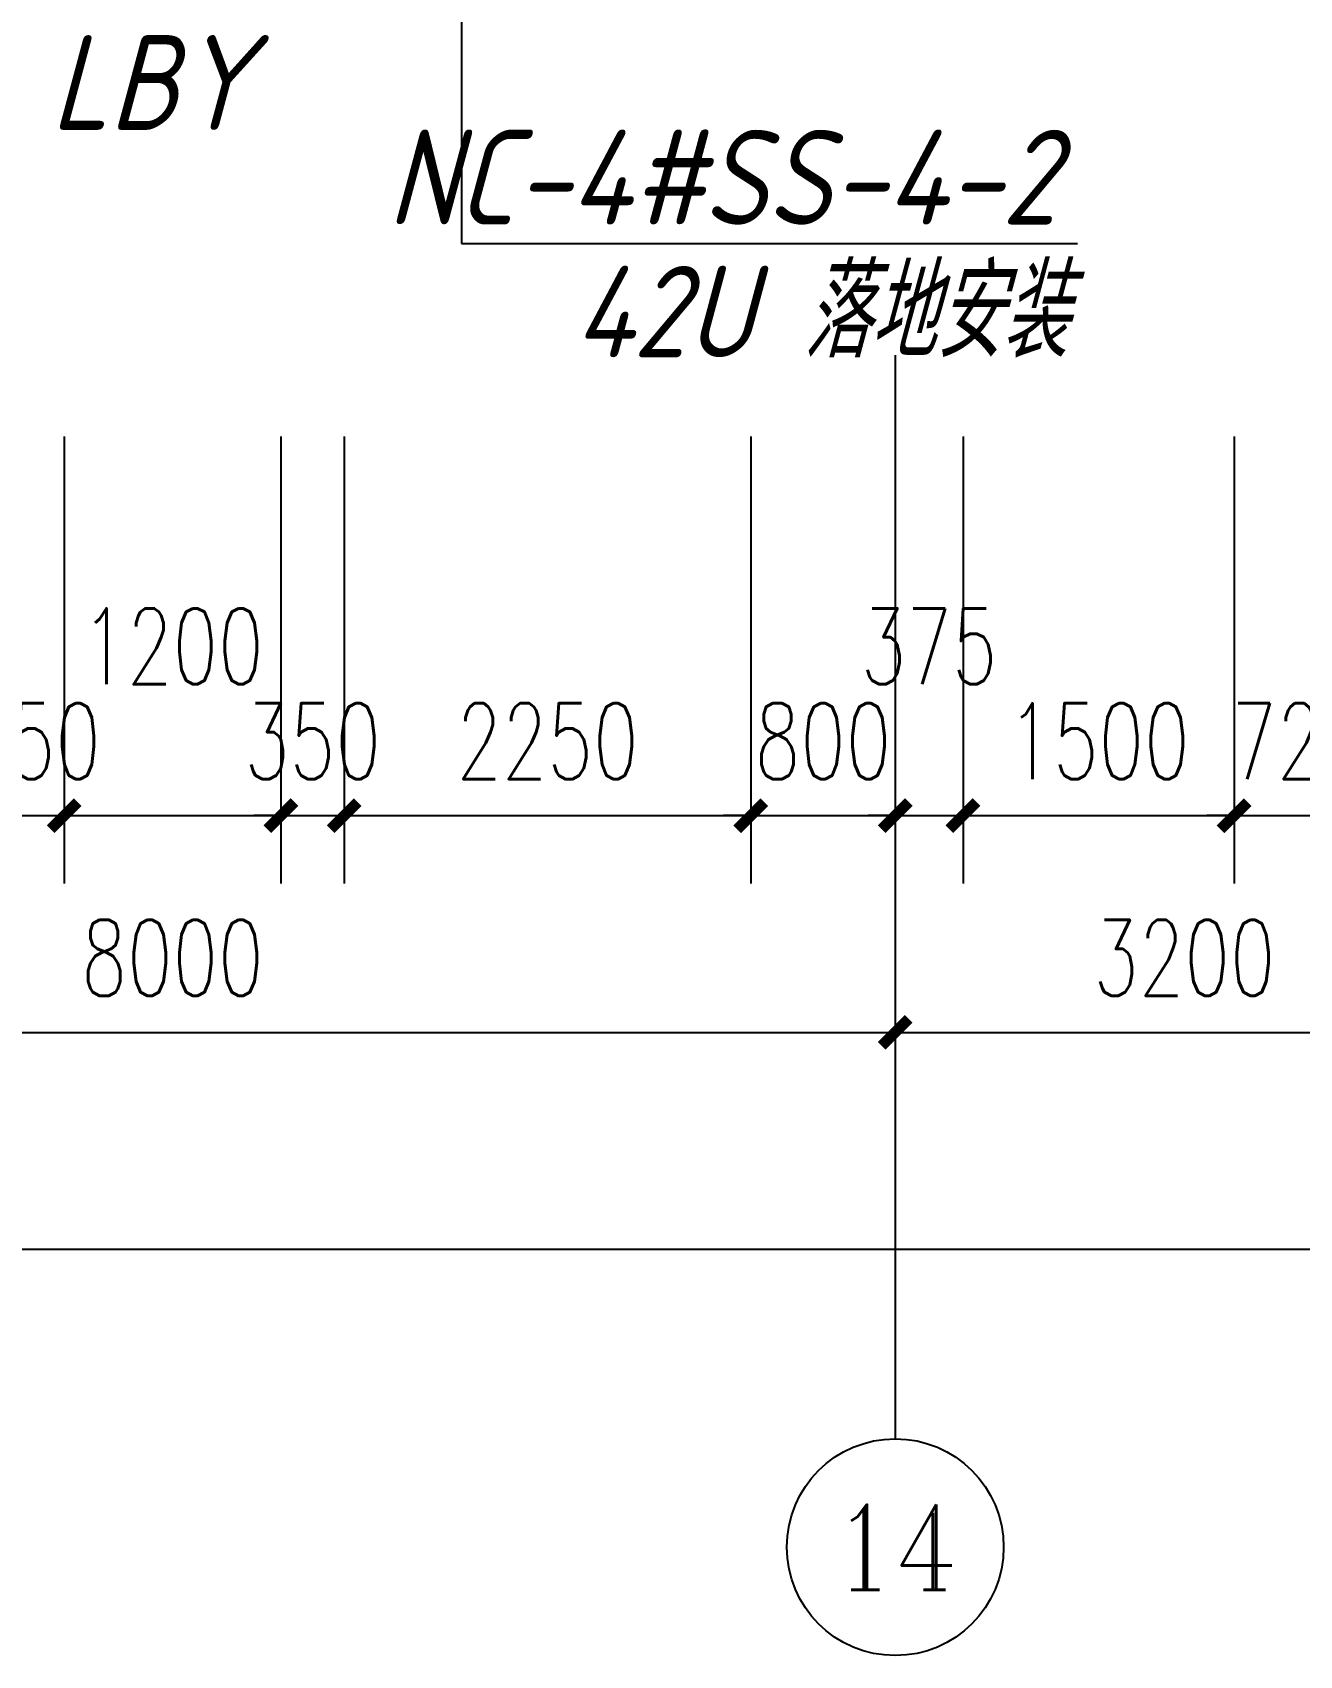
# Model space of a CAD drawing. Extents: x 0 to 2972856, y -1269770 to 0.
# Drawn here: x 2761881 to 2768893, y -1241746 to -1232760 of the extents above; entities that cross this region are included whole.
import ezdxf
from ezdxf.enums import TextEntityAlignment as Align

# ---------------------------------------------------------------- set-up
doc = ezdxf.new("R2010")
doc.units = 0
doc.header["$LTSCALE"] = 1000
doc.header["$PDSIZE"] = 50
for name, color, linetype in [('1-建筑底图', 8, 'Continuous'), ('AXIS_TEXT', 7, 'Continuous'), ('CABLETRAY_DIM', 3, 'Continuous')]:
    doc.layers.add(name, color=color, linetype=linetype)
doc.styles.add('_TCH_AXIS', font='COMPLEX', dxfattribs={"bigfont": 'GBCBIG'})
doc.styles.add('A_DIM_T3', font='SIMPLEX', dxfattribs={"width": 0.7, "bigfont": 'HZ'})
doc.styles.add('COMPLEX', font='COMPLEX')
doc.styles.get("Standard").update_dxf_attribs({"font": 'gbeitc.shx', "bigfont": 'gbcbig.shx'})
doc.dimstyles.new('_TCH_ARCH&&150', dxfattribs={"dimtxt": 420, "dimasz": 150, "dimexe": 375, "dimexo": 450, "dimgap": 202.5, "dimtad": 1, "dimdec": 0, "dimzin": 0, "dimdsep": 46, "dimtxsty": 'A_DIM_T3', "dimblk": 'ARCHTICK', "dimcen": 0.09, "dimclrt": 7, "dimazin": 2, "dimtfac": 1, "dimtdec": 0, "dimtix": 1, "dimtmove": 2, "dimatfit": 3, "dimfxl": 150, "dimtolj": 1, "dimtzin": 0, "dimarcsym": 0})

# ---------------------------------------------------------------- blocks, each defined once
blk = doc.blocks.new('_ArchTick')
at = {"color": 0, "linetype": 'ByBlock', "const_width": 0.4}
blk.add_lwpolyline([(-0.5, -0.5), (0.5, 0.5)], dxfattribs=at)
blk = doc.blocks.new('*D1162')
at = {"layer": '1-建筑底图', "color": 0, "lineweight": -2, "transparency": 16777216}
for p, q in [((2060076.6, -1229225.4), (2060076.6, -1234100.4)), ((2167276.6, -1229225.4), (2167276.6, -1234100.4)), ((2060076.6, -1233725.4), (2167276.6, -1233725.4))]:
    blk.add_line(p, q, dxfattribs=at)
at = {"layer": 'Defpoints', "color": 0, "transparency": 16777216}
for p in [(2060076.6, -1228775.4), (2167276.6, -1228775.4), (2167276.6, -1233725.4)]:
    blk.add_point(p, dxfattribs=at)
at = {"layer": '1-建筑底图', "color": 0, "lineweight": -2, "transparency": 16777216, "xscale": 150, "yscale": 150, "zscale": 150, "rotation": 180}
blk.add_blockref('_ArchTick', (2060076.6, -1233725.4), dxfattribs=at)
at = {"layer": '1-建筑底图', "color": 0, "lineweight": -2, "transparency": 16777216, "xscale": 150, "yscale": 150, "zscale": 150}
blk.add_blockref('_ArchTick', (2167276.6, -1233725.4), dxfattribs=at)
at = {"layer": '1-建筑底图', "color": 7, "transparency": 16777216, "insert": (2113676.6, -1233312.9), "char_height": 420, "attachment_point": 5, "style": 'A_DIM_T3'}
blk.add_mtext('\\A1;107200', dxfattribs=at)
blk = doc.blocks.new('*D1176')
at = {"layer": '1-建筑底图', "color": 0, "lineweight": -2, "transparency": 16777216}
for p, q in [((2143876.6, -1229225.4), (2143876.6, -1232900.4)), ((2151876.6, -1229225.4), (2151876.6, -1232900.4)), ((2143876.6, -1232525.4), (2151876.6, -1232525.4))]:
    blk.add_line(p, q, dxfattribs=at)
at = {"layer": 'Defpoints', "color": 0, "transparency": 16777216}
for p in [(2143876.6, -1228775.4), (2151876.6, -1228775.4), (2151876.6, -1232525.4)]:
    blk.add_point(p, dxfattribs=at)
at = {"layer": '1-建筑底图', "color": 0, "lineweight": -2, "transparency": 16777216, "xscale": 150, "yscale": 150, "zscale": 150, "rotation": 180}
blk.add_blockref('_ArchTick', (2143876.6, -1232525.4), dxfattribs=at)
at = {"layer": '1-建筑底图', "color": 0, "lineweight": -2, "transparency": 16777216, "xscale": 150, "yscale": 150, "zscale": 150}
blk.add_blockref('_ArchTick', (2151876.6, -1232525.4), dxfattribs=at)
at = {"layer": '1-建筑底图', "color": 7, "transparency": 16777216, "insert": (2147876.6, -1232112.9), "char_height": 420, "attachment_point": 5, "style": 'A_DIM_T3'}
blk.add_mtext('\\A1;8000', dxfattribs=at)
blk = doc.blocks.new('*D1177')
at = {"layer": '1-建筑底图', "color": 0, "lineweight": -2, "transparency": 16777216}
for p, q in [((2151876.6, -1229225.4), (2151876.6, -1232900.4)), ((2155076.6, -1229225.4), (2155076.6, -1232900.4)), ((2151876.6, -1232525.4), (2155076.6, -1232525.4))]:
    blk.add_line(p, q, dxfattribs=at)
at = {"layer": 'Defpoints', "color": 0, "transparency": 16777216}
for p in [(2151876.6, -1228775.4), (2155076.6, -1228775.4), (2155076.6, -1232525.4)]:
    blk.add_point(p, dxfattribs=at)
at = {"layer": '1-建筑底图', "color": 0, "lineweight": -2, "transparency": 16777216, "xscale": 150, "yscale": 150, "zscale": 150, "rotation": 180}
blk.add_blockref('_ArchTick', (2151876.6, -1232525.4), dxfattribs=at)
at = {"layer": '1-建筑底图', "color": 0, "lineweight": -2, "transparency": 16777216, "xscale": 150, "yscale": 150, "zscale": 150}
blk.add_blockref('_ArchTick', (2155076.6, -1232525.4), dxfattribs=at)
at = {"layer": '1-建筑底图', "color": 7, "transparency": 16777216, "insert": (2153476.6, -1232112.9), "char_height": 420, "attachment_point": 5, "style": 'A_DIM_T3'}
blk.add_mtext('\\A1;3200', dxfattribs=at)
blk = doc.blocks.new('*D1288')
at = {"layer": '1-建筑底图', "color": 0, "lineweight": -2, "transparency": 16777216}
for p, q in [((2153751.6, -1229225.4), (2153751.6, -1231700.4)), ((2154476.6, -1229225.4), (2154476.6, -1231700.4)), ((2153751.6, -1231325.4), (2153601.6, -1231325.4)), ((2153751.6, -1231325.4), (2154476.6, -1231325.4)), ((2154476.6, -1231325.4), (2154626.6, -1231325.4))]:
    blk.add_line(p, q, dxfattribs=at)
at = {"layer": 'Defpoints', "color": 0, "transparency": 16777216}
for p in [(2153751.6, -1228775.4), (2154476.6, -1228775.4), (2154476.6, -1231325.4)]:
    blk.add_point(p, dxfattribs=at)
at = {"layer": '1-建筑底图', "color": 0, "lineweight": -2, "transparency": 16777216, "xscale": 150, "yscale": 150, "zscale": 150}
blk.add_blockref('_ArchTick', (2153751.6, -1231325.4), dxfattribs=at)
at = {"layer": '1-建筑底图', "color": 0, "lineweight": -2, "transparency": 16777216, "xscale": 150, "yscale": 150, "zscale": 150, "rotation": 180}
blk.add_blockref('_ArchTick', (2154476.6, -1231325.4), dxfattribs=at)
at = {"layer": '1-建筑底图', "color": 7, "transparency": 16777216, "insert": (2154114.1, -1230912.9), "char_height": 420, "attachment_point": 5, "style": 'A_DIM_T3'}
blk.add_mtext('\\A1;725', dxfattribs=at)
blk = doc.blocks.new('*D1289')
at = {"layer": '1-建筑底图', "color": 0, "lineweight": -2, "transparency": 16777216}
for p, q in [((2152251.6, -1229225.4), (2152251.6, -1231700.4)), ((2153751.6, -1229225.4), (2153751.6, -1231700.4)), ((2152251.6, -1231325.4), (2153751.6, -1231325.4))]:
    blk.add_line(p, q, dxfattribs=at)
at = {"layer": 'Defpoints', "color": 0, "transparency": 16777216}
for p in [(2152251.6, -1228775.4), (2153751.6, -1228775.4), (2153751.6, -1231325.4)]:
    blk.add_point(p, dxfattribs=at)
at = {"layer": '1-建筑底图', "color": 0, "lineweight": -2, "transparency": 16777216, "xscale": 150, "yscale": 150, "zscale": 150, "rotation": 180}
blk.add_blockref('_ArchTick', (2152251.6, -1231325.4), dxfattribs=at)
at = {"layer": '1-建筑底图', "color": 0, "lineweight": -2, "transparency": 16777216, "xscale": 150, "yscale": 150, "zscale": 150}
blk.add_blockref('_ArchTick', (2153751.6, -1231325.4), dxfattribs=at)
at = {"layer": '1-建筑底图', "color": 7, "transparency": 16777216, "insert": (2153001.6, -1230912.9), "char_height": 420, "attachment_point": 5, "style": 'A_DIM_T3'}
blk.add_mtext('\\A1;1500', dxfattribs=at)
blk = doc.blocks.new('*D1290')
at = {"layer": '1-建筑底图', "color": 0, "lineweight": -2, "transparency": 16777216}
for p, q in [((2151876.6, -1229225.4), (2151876.6, -1231700.4)), ((2152251.6, -1229225.4), (2152251.6, -1231700.4)), ((2151876.6, -1231325.4), (2151726.6, -1231325.4)), ((2151876.6, -1231325.4), (2152251.6, -1231325.4)), ((2152251.6, -1231325.4), (2152401.6, -1231325.4))]:
    blk.add_line(p, q, dxfattribs=at)
at = {"layer": 'Defpoints', "color": 0, "transparency": 16777216}
for p in [(2151876.6, -1228775.4), (2152251.6, -1228775.4), (2152251.6, -1231325.4)]:
    blk.add_point(p, dxfattribs=at)
at = {"layer": '1-建筑底图', "color": 0, "lineweight": -2, "transparency": 16777216, "xscale": 150, "yscale": 150, "zscale": 150}
blk.add_blockref('_ArchTick', (2151876.6, -1231325.4), dxfattribs=at)
at = {"layer": '1-建筑底图', "color": 0, "lineweight": -2, "transparency": 16777216, "xscale": 150, "yscale": 150, "zscale": 150, "rotation": 180}
blk.add_blockref('_ArchTick', (2152251.6, -1231325.4), dxfattribs=at)
at = {"layer": '1-建筑底图', "color": 7, "transparency": 16777216, "insert": (2152064.1, -1230387.9), "char_height": 420, "attachment_point": 5, "style": 'A_DIM_T3'}
blk.add_mtext('\\A1;375', dxfattribs=at)
blk = doc.blocks.new('*D1291')
at = {"layer": '1-建筑底图', "color": 0, "lineweight": -2, "transparency": 16777216}
for p, q in [((2151076.6, -1229225.4), (2151076.6, -1231700.4)), ((2151876.6, -1229225.4), (2151876.6, -1231700.4)), ((2151076.6, -1231325.4), (2150926.6, -1231325.4)), ((2151076.6, -1231325.4), (2151876.6, -1231325.4)), ((2151876.6, -1231325.4), (2152026.6, -1231325.4))]:
    blk.add_line(p, q, dxfattribs=at)
at = {"layer": 'Defpoints', "color": 0, "transparency": 16777216}
for p in [(2151076.6, -1228775.4), (2151876.6, -1228775.4), (2151876.6, -1231325.4)]:
    blk.add_point(p, dxfattribs=at)
at = {"layer": '1-建筑底图', "color": 0, "lineweight": -2, "transparency": 16777216, "xscale": 150, "yscale": 150, "zscale": 150}
blk.add_blockref('_ArchTick', (2151076.6, -1231325.4), dxfattribs=at)
at = {"layer": '1-建筑底图', "color": 0, "lineweight": -2, "transparency": 16777216, "xscale": 150, "yscale": 150, "zscale": 150, "rotation": 180}
blk.add_blockref('_ArchTick', (2151876.6, -1231325.4), dxfattribs=at)
at = {"layer": '1-建筑底图', "color": 7, "transparency": 16777216, "insert": (2151476.6, -1230912.9), "char_height": 420, "attachment_point": 5, "style": 'A_DIM_T3'}
blk.add_mtext('\\A1;800', dxfattribs=at)
blk = doc.blocks.new('*D1292')
at = {"layer": '1-建筑底图', "color": 0, "lineweight": -2, "transparency": 16777216}
for p, q in [((2148826.6, -1229225.4), (2148826.6, -1231700.4)), ((2151076.6, -1229225.4), (2151076.6, -1231700.4)), ((2148826.6, -1231325.4), (2151076.6, -1231325.4))]:
    blk.add_line(p, q, dxfattribs=at)
at = {"layer": 'Defpoints', "color": 0, "transparency": 16777216}
for p in [(2148826.6, -1228775.4), (2151076.6, -1228775.4), (2151076.6, -1231325.4)]:
    blk.add_point(p, dxfattribs=at)
at = {"layer": '1-建筑底图', "color": 0, "lineweight": -2, "transparency": 16777216, "xscale": 150, "yscale": 150, "zscale": 150, "rotation": 180}
blk.add_blockref('_ArchTick', (2148826.6, -1231325.4), dxfattribs=at)
at = {"layer": '1-建筑底图', "color": 0, "lineweight": -2, "transparency": 16777216, "xscale": 150, "yscale": 150, "zscale": 150}
blk.add_blockref('_ArchTick', (2151076.6, -1231325.4), dxfattribs=at)
at = {"layer": '1-建筑底图', "color": 7, "transparency": 16777216, "insert": (2149951.6, -1230912.9), "char_height": 420, "attachment_point": 5, "style": 'A_DIM_T3'}
blk.add_mtext('\\A1;2250', dxfattribs=at)
blk = doc.blocks.new('*D1293')
at = {"layer": '1-建筑底图', "color": 0, "lineweight": -2, "transparency": 16777216}
for p, q in [((2148476.6, -1229225.4), (2148476.6, -1231700.4)), ((2148826.6, -1229225.4), (2148826.6, -1231700.4)), ((2148476.6, -1231325.4), (2148326.6, -1231325.4)), ((2148476.6, -1231325.4), (2148826.6, -1231325.4)), ((2148826.6, -1231325.4), (2148976.6, -1231325.4))]:
    blk.add_line(p, q, dxfattribs=at)
at = {"layer": 'Defpoints', "color": 0, "transparency": 16777216}
for p in [(2148476.6, -1228775.4), (2148826.6, -1228775.4), (2148826.6, -1231325.4)]:
    blk.add_point(p, dxfattribs=at)
at = {"layer": '1-建筑底图', "color": 0, "lineweight": -2, "transparency": 16777216, "xscale": 150, "yscale": 150, "zscale": 150}
blk.add_blockref('_ArchTick', (2148476.6, -1231325.4), dxfattribs=at)
at = {"layer": '1-建筑底图', "color": 0, "lineweight": -2, "transparency": 16777216, "xscale": 150, "yscale": 150, "zscale": 150, "rotation": 180}
blk.add_blockref('_ArchTick', (2148826.6, -1231325.4), dxfattribs=at)
at = {"layer": '1-建筑底图', "color": 7, "transparency": 16777216, "insert": (2148651.6, -1230912.9), "char_height": 420, "attachment_point": 5, "style": 'A_DIM_T3'}
blk.add_mtext('\\A1;350', dxfattribs=at)
blk = doc.blocks.new('*D1294')
at = {"layer": '1-建筑底图', "color": 0, "lineweight": -2, "transparency": 16777216}
for p, q in [((2147276.6, -1229225.4), (2147276.6, -1231700.4)), ((2148476.6, -1229225.4), (2148476.6, -1231700.4)), ((2147276.6, -1231325.4), (2148476.6, -1231325.4))]:
    blk.add_line(p, q, dxfattribs=at)
at = {"layer": 'Defpoints', "color": 0, "transparency": 16777216}
for p in [(2147276.6, -1228775.4), (2148476.6, -1228775.4), (2148476.6, -1231325.4)]:
    blk.add_point(p, dxfattribs=at)
at = {"layer": '1-建筑底图', "color": 0, "lineweight": -2, "transparency": 16777216, "xscale": 150, "yscale": 150, "zscale": 150, "rotation": 180}
blk.add_blockref('_ArchTick', (2147276.6, -1231325.4), dxfattribs=at)
at = {"layer": '1-建筑底图', "color": 0, "lineweight": -2, "transparency": 16777216, "xscale": 150, "yscale": 150, "zscale": 150}
blk.add_blockref('_ArchTick', (2148476.6, -1231325.4), dxfattribs=at)
at = {"layer": '1-建筑底图', "color": 7, "transparency": 16777216, "insert": (2147876.6, -1230387.9), "char_height": 420, "attachment_point": 5, "style": 'A_DIM_T3'}
blk.add_mtext('\\A1;1200', dxfattribs=at)
blk = doc.blocks.new('*D1295')
at = {"layer": '1-建筑底图', "color": 0, "lineweight": -2, "transparency": 16777216}
for p, q in [((2146926.6, -1229225.4), (2146926.6, -1231700.4)), ((2147276.6, -1229225.4), (2147276.6, -1231700.4)), ((2146926.6, -1231325.4), (2146776.6, -1231325.4)), ((2146926.6, -1231325.4), (2147276.6, -1231325.4)), ((2147276.6, -1231325.4), (2147426.6, -1231325.4))]:
    blk.add_line(p, q, dxfattribs=at)
at = {"layer": 'Defpoints', "color": 0, "transparency": 16777216}
for p in [(2146926.6, -1228775.4), (2147276.6, -1228775.4), (2147276.6, -1231325.4)]:
    blk.add_point(p, dxfattribs=at)
at = {"layer": '1-建筑底图', "color": 0, "lineweight": -2, "transparency": 16777216, "xscale": 150, "yscale": 150, "zscale": 150}
blk.add_blockref('_ArchTick', (2146926.6, -1231325.4), dxfattribs=at)
at = {"layer": '1-建筑底图', "color": 0, "lineweight": -2, "transparency": 16777216, "xscale": 150, "yscale": 150, "zscale": 150, "rotation": 180}
blk.add_blockref('_ArchTick', (2147276.6, -1231325.4), dxfattribs=at)
at = {"layer": '1-建筑底图', "color": 7, "transparency": 16777216, "insert": (2147101.6, -1230912.9), "char_height": 420, "attachment_point": 5, "style": 'A_DIM_T3'}
blk.add_mtext('\\A1;350', dxfattribs=at)
blk = doc.blocks.new('*D1469')
at = {"layer": '1-建筑底图', "color": 0, "lineweight": -2, "transparency": 16777216}
for p, q in [((2060076.6, -1229225.4), (2060076.6, -1234100.4)), ((2167276.6, -1229225.4), (2167276.6, -1234100.4)), ((2060076.6, -1233725.4), (2167276.6, -1233725.4))]:
    blk.add_line(p, q, dxfattribs=at)
at = {"layer": 'Defpoints', "color": 0, "transparency": 16777216}
for p in [(2060076.6, -1228775.4), (2167276.6, -1228775.4), (2167276.6, -1233725.4)]:
    blk.add_point(p, dxfattribs=at)
at = {"layer": '1-建筑底图', "color": 0, "lineweight": -2, "transparency": 16777216, "xscale": 150, "yscale": 150, "zscale": 150, "rotation": 180}
blk.add_blockref('_ArchTick', (2060076.6, -1233725.4), dxfattribs=at)
at = {"layer": '1-建筑底图', "color": 0, "lineweight": -2, "transparency": 16777216, "xscale": 150, "yscale": 150, "zscale": 150}
blk.add_blockref('_ArchTick', (2167276.6, -1233725.4), dxfattribs=at)
at = {"layer": '1-建筑底图', "color": 7, "transparency": 16777216, "insert": (2113676.6, -1233312.9), "char_height": 420, "attachment_point": 5, "style": 'A_DIM_T3'}
blk.add_mtext('\\A1;107200', dxfattribs=at)
blk = doc.blocks.new('*D1483')
at = {"layer": '1-建筑底图', "color": 0, "lineweight": -2, "transparency": 16777216}
for p, q in [((2143876.6, -1229225.4), (2143876.6, -1232900.4)), ((2151876.6, -1229225.4), (2151876.6, -1232900.4)), ((2143876.6, -1232525.4), (2151876.6, -1232525.4))]:
    blk.add_line(p, q, dxfattribs=at)
at = {"layer": 'Defpoints', "color": 0, "transparency": 16777216}
for p in [(2143876.6, -1228775.4), (2151876.6, -1228775.4), (2151876.6, -1232525.4)]:
    blk.add_point(p, dxfattribs=at)
at = {"layer": '1-建筑底图', "color": 0, "lineweight": -2, "transparency": 16777216, "xscale": 150, "yscale": 150, "zscale": 150, "rotation": 180}
blk.add_blockref('_ArchTick', (2143876.6, -1232525.4), dxfattribs=at)
at = {"layer": '1-建筑底图', "color": 0, "lineweight": -2, "transparency": 16777216, "xscale": 150, "yscale": 150, "zscale": 150}
blk.add_blockref('_ArchTick', (2151876.6, -1232525.4), dxfattribs=at)
at = {"layer": '1-建筑底图', "color": 7, "transparency": 16777216, "insert": (2147876.6, -1232112.9), "char_height": 420, "attachment_point": 5, "style": 'A_DIM_T3'}
blk.add_mtext('\\A1;8000', dxfattribs=at)
blk = doc.blocks.new('*D1484')
at = {"layer": '1-建筑底图', "color": 0, "lineweight": -2, "transparency": 16777216}
for p, q in [((2151876.6, -1229225.4), (2151876.6, -1232900.4)), ((2155076.6, -1229225.4), (2155076.6, -1232900.4)), ((2151876.6, -1232525.4), (2155076.6, -1232525.4))]:
    blk.add_line(p, q, dxfattribs=at)
at = {"layer": 'Defpoints', "color": 0, "transparency": 16777216}
for p in [(2151876.6, -1228775.4), (2155076.6, -1228775.4), (2155076.6, -1232525.4)]:
    blk.add_point(p, dxfattribs=at)
at = {"layer": '1-建筑底图', "color": 0, "lineweight": -2, "transparency": 16777216, "xscale": 150, "yscale": 150, "zscale": 150, "rotation": 180}
blk.add_blockref('_ArchTick', (2151876.6, -1232525.4), dxfattribs=at)
at = {"layer": '1-建筑底图', "color": 0, "lineweight": -2, "transparency": 16777216, "xscale": 150, "yscale": 150, "zscale": 150}
blk.add_blockref('_ArchTick', (2155076.6, -1232525.4), dxfattribs=at)
at = {"layer": '1-建筑底图', "color": 7, "transparency": 16777216, "insert": (2153476.6, -1232112.9), "char_height": 420, "attachment_point": 5, "style": 'A_DIM_T3'}
blk.add_mtext('\\A1;3200', dxfattribs=at)
blk = doc.blocks.new('*D1595')
at = {"layer": '1-建筑底图', "color": 0, "lineweight": -2, "transparency": 16777216}
for p, q in [((2153751.6, -1229225.4), (2153751.6, -1231700.4)), ((2154476.6, -1229225.4), (2154476.6, -1231700.4)), ((2153751.6, -1231325.4), (2153601.6, -1231325.4)), ((2153751.6, -1231325.4), (2154476.6, -1231325.4)), ((2154476.6, -1231325.4), (2154626.6, -1231325.4))]:
    blk.add_line(p, q, dxfattribs=at)
at = {"layer": 'Defpoints', "color": 0, "transparency": 16777216}
for p in [(2153751.6, -1228775.4), (2154476.6, -1228775.4), (2154476.6, -1231325.4)]:
    blk.add_point(p, dxfattribs=at)
at = {"layer": '1-建筑底图', "color": 0, "lineweight": -2, "transparency": 16777216, "xscale": 150, "yscale": 150, "zscale": 150}
blk.add_blockref('_ArchTick', (2153751.6, -1231325.4), dxfattribs=at)
at = {"layer": '1-建筑底图', "color": 0, "lineweight": -2, "transparency": 16777216, "xscale": 150, "yscale": 150, "zscale": 150, "rotation": 180}
blk.add_blockref('_ArchTick', (2154476.6, -1231325.4), dxfattribs=at)
at = {"layer": '1-建筑底图', "color": 7, "transparency": 16777216, "insert": (2154114.1, -1230912.9), "char_height": 420, "attachment_point": 5, "style": 'A_DIM_T3'}
blk.add_mtext('\\A1;725', dxfattribs=at)
blk = doc.blocks.new('*D1596')
at = {"layer": '1-建筑底图', "color": 0, "lineweight": -2, "transparency": 16777216}
for p, q in [((2152251.6, -1229225.4), (2152251.6, -1231700.4)), ((2153751.6, -1229225.4), (2153751.6, -1231700.4)), ((2152251.6, -1231325.4), (2153751.6, -1231325.4))]:
    blk.add_line(p, q, dxfattribs=at)
at = {"layer": 'Defpoints', "color": 0, "transparency": 16777216}
for p in [(2152251.6, -1228775.4), (2153751.6, -1228775.4), (2153751.6, -1231325.4)]:
    blk.add_point(p, dxfattribs=at)
at = {"layer": '1-建筑底图', "color": 0, "lineweight": -2, "transparency": 16777216, "xscale": 150, "yscale": 150, "zscale": 150, "rotation": 180}
blk.add_blockref('_ArchTick', (2152251.6, -1231325.4), dxfattribs=at)
at = {"layer": '1-建筑底图', "color": 0, "lineweight": -2, "transparency": 16777216, "xscale": 150, "yscale": 150, "zscale": 150}
blk.add_blockref('_ArchTick', (2153751.6, -1231325.4), dxfattribs=at)
at = {"layer": '1-建筑底图', "color": 7, "transparency": 16777216, "insert": (2153001.6, -1230912.9), "char_height": 420, "attachment_point": 5, "style": 'A_DIM_T3'}
blk.add_mtext('\\A1;1500', dxfattribs=at)
blk = doc.blocks.new('*D1597')
at = {"layer": '1-建筑底图', "color": 0, "lineweight": -2, "transparency": 16777216}
for p, q in [((2151876.6, -1229225.4), (2151876.6, -1231700.4)), ((2152251.6, -1229225.4), (2152251.6, -1231700.4)), ((2151876.6, -1231325.4), (2151726.6, -1231325.4)), ((2151876.6, -1231325.4), (2152251.6, -1231325.4)), ((2152251.6, -1231325.4), (2152401.6, -1231325.4))]:
    blk.add_line(p, q, dxfattribs=at)
at = {"layer": 'Defpoints', "color": 0, "transparency": 16777216}
for p in [(2151876.6, -1228775.4), (2152251.6, -1228775.4), (2152251.6, -1231325.4)]:
    blk.add_point(p, dxfattribs=at)
at = {"layer": '1-建筑底图', "color": 0, "lineweight": -2, "transparency": 16777216, "xscale": 150, "yscale": 150, "zscale": 150}
blk.add_blockref('_ArchTick', (2151876.6, -1231325.4), dxfattribs=at)
at = {"layer": '1-建筑底图', "color": 0, "lineweight": -2, "transparency": 16777216, "xscale": 150, "yscale": 150, "zscale": 150, "rotation": 180}
blk.add_blockref('_ArchTick', (2152251.6, -1231325.4), dxfattribs=at)
at = {"layer": '1-建筑底图', "color": 7, "transparency": 16777216, "insert": (2152064.1, -1230387.9), "char_height": 420, "attachment_point": 5, "style": 'A_DIM_T3'}
blk.add_mtext('\\A1;375', dxfattribs=at)
blk = doc.blocks.new('*D1598')
at = {"layer": '1-建筑底图', "color": 0, "lineweight": -2, "transparency": 16777216}
for p, q in [((2151076.6, -1229225.4), (2151076.6, -1231700.4)), ((2151876.6, -1229225.4), (2151876.6, -1231700.4)), ((2151076.6, -1231325.4), (2150926.6, -1231325.4)), ((2151076.6, -1231325.4), (2151876.6, -1231325.4)), ((2151876.6, -1231325.4), (2152026.6, -1231325.4))]:
    blk.add_line(p, q, dxfattribs=at)
at = {"layer": 'Defpoints', "color": 0, "transparency": 16777216}
for p in [(2151076.6, -1228775.4), (2151876.6, -1228775.4), (2151876.6, -1231325.4)]:
    blk.add_point(p, dxfattribs=at)
at = {"layer": '1-建筑底图', "color": 0, "lineweight": -2, "transparency": 16777216, "xscale": 150, "yscale": 150, "zscale": 150}
blk.add_blockref('_ArchTick', (2151076.6, -1231325.4), dxfattribs=at)
at = {"layer": '1-建筑底图', "color": 0, "lineweight": -2, "transparency": 16777216, "xscale": 150, "yscale": 150, "zscale": 150, "rotation": 180}
blk.add_blockref('_ArchTick', (2151876.6, -1231325.4), dxfattribs=at)
at = {"layer": '1-建筑底图', "color": 7, "transparency": 16777216, "insert": (2151476.6, -1230912.9), "char_height": 420, "attachment_point": 5, "style": 'A_DIM_T3'}
blk.add_mtext('\\A1;800', dxfattribs=at)
blk = doc.blocks.new('*D1599')
at = {"layer": '1-建筑底图', "color": 0, "lineweight": -2, "transparency": 16777216}
for p, q in [((2148826.6, -1229225.4), (2148826.6, -1231700.4)), ((2151076.6, -1229225.4), (2151076.6, -1231700.4)), ((2148826.6, -1231325.4), (2151076.6, -1231325.4))]:
    blk.add_line(p, q, dxfattribs=at)
at = {"layer": 'Defpoints', "color": 0, "transparency": 16777216}
for p in [(2148826.6, -1228775.4), (2151076.6, -1228775.4), (2151076.6, -1231325.4)]:
    blk.add_point(p, dxfattribs=at)
at = {"layer": '1-建筑底图', "color": 0, "lineweight": -2, "transparency": 16777216, "xscale": 150, "yscale": 150, "zscale": 150, "rotation": 180}
blk.add_blockref('_ArchTick', (2148826.6, -1231325.4), dxfattribs=at)
at = {"layer": '1-建筑底图', "color": 0, "lineweight": -2, "transparency": 16777216, "xscale": 150, "yscale": 150, "zscale": 150}
blk.add_blockref('_ArchTick', (2151076.6, -1231325.4), dxfattribs=at)
at = {"layer": '1-建筑底图', "color": 7, "transparency": 16777216, "insert": (2149951.6, -1230912.9), "char_height": 420, "attachment_point": 5, "style": 'A_DIM_T3'}
blk.add_mtext('\\A1;2250', dxfattribs=at)
blk = doc.blocks.new('*D1600')
at = {"layer": '1-建筑底图', "color": 0, "lineweight": -2, "transparency": 16777216}
for p, q in [((2148476.6, -1229225.4), (2148476.6, -1231700.4)), ((2148826.6, -1229225.4), (2148826.6, -1231700.4)), ((2148476.6, -1231325.4), (2148326.6, -1231325.4)), ((2148476.6, -1231325.4), (2148826.6, -1231325.4)), ((2148826.6, -1231325.4), (2148976.6, -1231325.4))]:
    blk.add_line(p, q, dxfattribs=at)
at = {"layer": 'Defpoints', "color": 0, "transparency": 16777216}
for p in [(2148476.6, -1228775.4), (2148826.6, -1228775.4), (2148826.6, -1231325.4)]:
    blk.add_point(p, dxfattribs=at)
at = {"layer": '1-建筑底图', "color": 0, "lineweight": -2, "transparency": 16777216, "xscale": 150, "yscale": 150, "zscale": 150}
blk.add_blockref('_ArchTick', (2148476.6, -1231325.4), dxfattribs=at)
at = {"layer": '1-建筑底图', "color": 0, "lineweight": -2, "transparency": 16777216, "xscale": 150, "yscale": 150, "zscale": 150, "rotation": 180}
blk.add_blockref('_ArchTick', (2148826.6, -1231325.4), dxfattribs=at)
at = {"layer": '1-建筑底图', "color": 7, "transparency": 16777216, "insert": (2148651.6, -1230912.9), "char_height": 420, "attachment_point": 5, "style": 'A_DIM_T3'}
blk.add_mtext('\\A1;350', dxfattribs=at)
blk = doc.blocks.new('*D1601')
at = {"layer": '1-建筑底图', "color": 0, "lineweight": -2, "transparency": 16777216}
for p, q in [((2147276.6, -1229225.4), (2147276.6, -1231700.4)), ((2148476.6, -1229225.4), (2148476.6, -1231700.4)), ((2147276.6, -1231325.4), (2148476.6, -1231325.4))]:
    blk.add_line(p, q, dxfattribs=at)
at = {"layer": 'Defpoints', "color": 0, "transparency": 16777216}
for p in [(2147276.6, -1228775.4), (2148476.6, -1228775.4), (2148476.6, -1231325.4)]:
    blk.add_point(p, dxfattribs=at)
at = {"layer": '1-建筑底图', "color": 0, "lineweight": -2, "transparency": 16777216, "xscale": 150, "yscale": 150, "zscale": 150, "rotation": 180}
blk.add_blockref('_ArchTick', (2147276.6, -1231325.4), dxfattribs=at)
at = {"layer": '1-建筑底图', "color": 0, "lineweight": -2, "transparency": 16777216, "xscale": 150, "yscale": 150, "zscale": 150}
blk.add_blockref('_ArchTick', (2148476.6, -1231325.4), dxfattribs=at)
at = {"layer": '1-建筑底图', "color": 7, "transparency": 16777216, "insert": (2147876.6, -1230387.9), "char_height": 420, "attachment_point": 5, "style": 'A_DIM_T3'}
blk.add_mtext('\\A1;1200', dxfattribs=at)
blk = doc.blocks.new('*D1602')
at = {"layer": '1-建筑底图', "color": 0, "lineweight": -2, "transparency": 16777216}
for p, q in [((2146926.6, -1229225.4), (2146926.6, -1231700.4)), ((2147276.6, -1229225.4), (2147276.6, -1231700.4)), ((2146926.6, -1231325.4), (2146776.6, -1231325.4)), ((2146926.6, -1231325.4), (2147276.6, -1231325.4)), ((2147276.6, -1231325.4), (2147426.6, -1231325.4))]:
    blk.add_line(p, q, dxfattribs=at)
at = {"layer": 'Defpoints', "color": 0, "transparency": 16777216}
for p in [(2146926.6, -1228775.4), (2147276.6, -1228775.4), (2147276.6, -1231325.4)]:
    blk.add_point(p, dxfattribs=at)
at = {"layer": '1-建筑底图', "color": 0, "lineweight": -2, "transparency": 16777216, "xscale": 150, "yscale": 150, "zscale": 150}
blk.add_blockref('_ArchTick', (2146926.6, -1231325.4), dxfattribs=at)
at = {"layer": '1-建筑底图', "color": 0, "lineweight": -2, "transparency": 16777216, "xscale": 150, "yscale": 150, "zscale": 150, "rotation": 180}
blk.add_blockref('_ArchTick', (2147276.6, -1231325.4), dxfattribs=at)
at = {"layer": '1-建筑底图', "color": 7, "transparency": 16777216, "insert": (2147101.6, -1230912.9), "char_height": 420, "attachment_point": 5, "style": 'A_DIM_T3'}
blk.add_mtext('\\A1;350', dxfattribs=at)
blk = doc.blocks.new('_AXISO')
blk.add_circle((0, 0), 0.5)
at = {"layer": 'AXIS_TEXT', "style": 'COMPLEX', "width": 1.041667}
blk.add_attdef('A', text='', height=0.56, dxfattribs=at).set_placement((-0.25, -0.28), (0.25, -0.28), align=Align.FIT)
blk = doc.blocks.new('*D1776')
at = {"layer": '1-建筑底图', "color": 0, "lineweight": -2, "transparency": 16777216}
for p, q in [((2060076.6, -1229225.4), (2060076.6, -1234100.4)), ((2167276.6, -1229225.4), (2167276.6, -1234100.4)), ((2060076.6, -1233725.4), (2167276.6, -1233725.4))]:
    blk.add_line(p, q, dxfattribs=at)
at = {"layer": 'Defpoints', "color": 0, "transparency": 16777216}
for p in [(2060076.6, -1228775.4), (2167276.6, -1228775.4), (2167276.6, -1233725.4)]:
    blk.add_point(p, dxfattribs=at)
at = {"layer": '1-建筑底图', "color": 0, "lineweight": -2, "transparency": 16777216, "xscale": 150, "yscale": 150, "zscale": 150, "rotation": 180}
blk.add_blockref('_ArchTick', (2060076.6, -1233725.4), dxfattribs=at)
at = {"layer": '1-建筑底图', "color": 0, "lineweight": -2, "transparency": 16777216, "xscale": 150, "yscale": 150, "zscale": 150}
blk.add_blockref('_ArchTick', (2167276.6, -1233725.4), dxfattribs=at)
at = {"layer": '1-建筑底图', "color": 7, "transparency": 16777216, "insert": (2113676.6, -1233312.9), "char_height": 420, "attachment_point": 5, "style": 'A_DIM_T3'}
blk.add_mtext('\\A1;107200', dxfattribs=at)
blk = doc.blocks.new('*D1790')
at = {"layer": '1-建筑底图', "color": 0, "lineweight": -2, "transparency": 16777216}
for p, q in [((2143876.6, -1229225.4), (2143876.6, -1232900.4)), ((2151876.6, -1229225.4), (2151876.6, -1232900.4)), ((2143876.6, -1232525.4), (2151876.6, -1232525.4))]:
    blk.add_line(p, q, dxfattribs=at)
at = {"layer": 'Defpoints', "color": 0, "transparency": 16777216}
for p in [(2143876.6, -1228775.4), (2151876.6, -1228775.4), (2151876.6, -1232525.4)]:
    blk.add_point(p, dxfattribs=at)
at = {"layer": '1-建筑底图', "color": 0, "lineweight": -2, "transparency": 16777216, "xscale": 150, "yscale": 150, "zscale": 150, "rotation": 180}
blk.add_blockref('_ArchTick', (2143876.6, -1232525.4), dxfattribs=at)
at = {"layer": '1-建筑底图', "color": 0, "lineweight": -2, "transparency": 16777216, "xscale": 150, "yscale": 150, "zscale": 150}
blk.add_blockref('_ArchTick', (2151876.6, -1232525.4), dxfattribs=at)
at = {"layer": '1-建筑底图', "color": 7, "transparency": 16777216, "insert": (2147876.6, -1232112.9), "char_height": 420, "attachment_point": 5, "style": 'A_DIM_T3'}
blk.add_mtext('\\A1;8000', dxfattribs=at)
blk = doc.blocks.new('*D1791')
at = {"layer": '1-建筑底图', "color": 0, "lineweight": -2, "transparency": 16777216}
for p, q in [((2151876.6, -1229225.4), (2151876.6, -1232900.4)), ((2155076.6, -1229225.4), (2155076.6, -1232900.4)), ((2151876.6, -1232525.4), (2155076.6, -1232525.4))]:
    blk.add_line(p, q, dxfattribs=at)
at = {"layer": 'Defpoints', "color": 0, "transparency": 16777216}
for p in [(2151876.6, -1228775.4), (2155076.6, -1228775.4), (2155076.6, -1232525.4)]:
    blk.add_point(p, dxfattribs=at)
at = {"layer": '1-建筑底图', "color": 0, "lineweight": -2, "transparency": 16777216, "xscale": 150, "yscale": 150, "zscale": 150, "rotation": 180}
blk.add_blockref('_ArchTick', (2151876.6, -1232525.4), dxfattribs=at)
at = {"layer": '1-建筑底图', "color": 0, "lineweight": -2, "transparency": 16777216, "xscale": 150, "yscale": 150, "zscale": 150}
blk.add_blockref('_ArchTick', (2155076.6, -1232525.4), dxfattribs=at)
at = {"layer": '1-建筑底图', "color": 7, "transparency": 16777216, "insert": (2153476.6, -1232112.9), "char_height": 420, "attachment_point": 5, "style": 'A_DIM_T3'}
blk.add_mtext('\\A1;3200', dxfattribs=at)
blk = doc.blocks.new('*D1902')
at = {"layer": '1-建筑底图', "color": 0, "lineweight": -2, "transparency": 16777216}
for p, q in [((2153751.6, -1229225.4), (2153751.6, -1231700.4)), ((2154476.6, -1229225.4), (2154476.6, -1231700.4)), ((2153751.6, -1231325.4), (2153601.6, -1231325.4)), ((2153751.6, -1231325.4), (2154476.6, -1231325.4)), ((2154476.6, -1231325.4), (2154626.6, -1231325.4))]:
    blk.add_line(p, q, dxfattribs=at)
at = {"layer": 'Defpoints', "color": 0, "transparency": 16777216}
for p in [(2153751.6, -1228775.4), (2154476.6, -1228775.4), (2154476.6, -1231325.4)]:
    blk.add_point(p, dxfattribs=at)
at = {"layer": '1-建筑底图', "color": 0, "lineweight": -2, "transparency": 16777216, "xscale": 150, "yscale": 150, "zscale": 150}
blk.add_blockref('_ArchTick', (2153751.6, -1231325.4), dxfattribs=at)
at = {"layer": '1-建筑底图', "color": 0, "lineweight": -2, "transparency": 16777216, "xscale": 150, "yscale": 150, "zscale": 150, "rotation": 180}
blk.add_blockref('_ArchTick', (2154476.6, -1231325.4), dxfattribs=at)
at = {"layer": '1-建筑底图', "color": 7, "transparency": 16777216, "insert": (2154114.1, -1230912.9), "char_height": 420, "attachment_point": 5, "style": 'A_DIM_T3'}
blk.add_mtext('\\A1;725', dxfattribs=at)
blk = doc.blocks.new('*D1903')
at = {"layer": '1-建筑底图', "color": 0, "lineweight": -2, "transparency": 16777216}
for p, q in [((2152251.6, -1229225.4), (2152251.6, -1231700.4)), ((2153751.6, -1229225.4), (2153751.6, -1231700.4)), ((2152251.6, -1231325.4), (2153751.6, -1231325.4))]:
    blk.add_line(p, q, dxfattribs=at)
at = {"layer": 'Defpoints', "color": 0, "transparency": 16777216}
for p in [(2152251.6, -1228775.4), (2153751.6, -1228775.4), (2153751.6, -1231325.4)]:
    blk.add_point(p, dxfattribs=at)
at = {"layer": '1-建筑底图', "color": 0, "lineweight": -2, "transparency": 16777216, "xscale": 150, "yscale": 150, "zscale": 150, "rotation": 180}
blk.add_blockref('_ArchTick', (2152251.6, -1231325.4), dxfattribs=at)
at = {"layer": '1-建筑底图', "color": 0, "lineweight": -2, "transparency": 16777216, "xscale": 150, "yscale": 150, "zscale": 150}
blk.add_blockref('_ArchTick', (2153751.6, -1231325.4), dxfattribs=at)
at = {"layer": '1-建筑底图', "color": 7, "transparency": 16777216, "insert": (2153001.6, -1230912.9), "char_height": 420, "attachment_point": 5, "style": 'A_DIM_T3'}
blk.add_mtext('\\A1;1500', dxfattribs=at)
blk = doc.blocks.new('*D1904')
at = {"layer": '1-建筑底图', "color": 0, "lineweight": -2, "transparency": 16777216}
for p, q in [((2151876.6, -1229225.4), (2151876.6, -1231700.4)), ((2152251.6, -1229225.4), (2152251.6, -1231700.4)), ((2151876.6, -1231325.4), (2151726.6, -1231325.4)), ((2151876.6, -1231325.4), (2152251.6, -1231325.4)), ((2152251.6, -1231325.4), (2152401.6, -1231325.4))]:
    blk.add_line(p, q, dxfattribs=at)
at = {"layer": 'Defpoints', "color": 0, "transparency": 16777216}
for p in [(2151876.6, -1228775.4), (2152251.6, -1228775.4), (2152251.6, -1231325.4)]:
    blk.add_point(p, dxfattribs=at)
at = {"layer": '1-建筑底图', "color": 0, "lineweight": -2, "transparency": 16777216, "xscale": 150, "yscale": 150, "zscale": 150}
blk.add_blockref('_ArchTick', (2151876.6, -1231325.4), dxfattribs=at)
at = {"layer": '1-建筑底图', "color": 0, "lineweight": -2, "transparency": 16777216, "xscale": 150, "yscale": 150, "zscale": 150, "rotation": 180}
blk.add_blockref('_ArchTick', (2152251.6, -1231325.4), dxfattribs=at)
at = {"layer": '1-建筑底图', "color": 7, "transparency": 16777216, "insert": (2152064.1, -1230387.9), "char_height": 420, "attachment_point": 5, "style": 'A_DIM_T3'}
blk.add_mtext('\\A1;375', dxfattribs=at)
blk = doc.blocks.new('*D1905')
at = {"layer": '1-建筑底图', "color": 0, "lineweight": -2, "transparency": 16777216}
for p, q in [((2151076.6, -1229225.4), (2151076.6, -1231700.4)), ((2151876.6, -1229225.4), (2151876.6, -1231700.4)), ((2151076.6, -1231325.4), (2150926.6, -1231325.4)), ((2151076.6, -1231325.4), (2151876.6, -1231325.4)), ((2151876.6, -1231325.4), (2152026.6, -1231325.4))]:
    blk.add_line(p, q, dxfattribs=at)
at = {"layer": 'Defpoints', "color": 0, "transparency": 16777216}
for p in [(2151076.6, -1228775.4), (2151876.6, -1228775.4), (2151876.6, -1231325.4)]:
    blk.add_point(p, dxfattribs=at)
at = {"layer": '1-建筑底图', "color": 0, "lineweight": -2, "transparency": 16777216, "xscale": 150, "yscale": 150, "zscale": 150}
blk.add_blockref('_ArchTick', (2151076.6, -1231325.4), dxfattribs=at)
at = {"layer": '1-建筑底图', "color": 0, "lineweight": -2, "transparency": 16777216, "xscale": 150, "yscale": 150, "zscale": 150, "rotation": 180}
blk.add_blockref('_ArchTick', (2151876.6, -1231325.4), dxfattribs=at)
at = {"layer": '1-建筑底图', "color": 7, "transparency": 16777216, "insert": (2151476.6, -1230912.9), "char_height": 420, "attachment_point": 5, "style": 'A_DIM_T3'}
blk.add_mtext('\\A1;800', dxfattribs=at)
blk = doc.blocks.new('*D1906')
at = {"layer": '1-建筑底图', "color": 0, "lineweight": -2, "transparency": 16777216}
for p, q in [((2148826.6, -1229225.4), (2148826.6, -1231700.4)), ((2151076.6, -1229225.4), (2151076.6, -1231700.4)), ((2148826.6, -1231325.4), (2151076.6, -1231325.4))]:
    blk.add_line(p, q, dxfattribs=at)
at = {"layer": 'Defpoints', "color": 0, "transparency": 16777216}
for p in [(2148826.6, -1228775.4), (2151076.6, -1228775.4), (2151076.6, -1231325.4)]:
    blk.add_point(p, dxfattribs=at)
at = {"layer": '1-建筑底图', "color": 0, "lineweight": -2, "transparency": 16777216, "xscale": 150, "yscale": 150, "zscale": 150, "rotation": 180}
blk.add_blockref('_ArchTick', (2148826.6, -1231325.4), dxfattribs=at)
at = {"layer": '1-建筑底图', "color": 0, "lineweight": -2, "transparency": 16777216, "xscale": 150, "yscale": 150, "zscale": 150}
blk.add_blockref('_ArchTick', (2151076.6, -1231325.4), dxfattribs=at)
at = {"layer": '1-建筑底图', "color": 7, "transparency": 16777216, "insert": (2149951.6, -1230912.9), "char_height": 420, "attachment_point": 5, "style": 'A_DIM_T3'}
blk.add_mtext('\\A1;2250', dxfattribs=at)
blk = doc.blocks.new('*D1907')
at = {"layer": '1-建筑底图', "color": 0, "lineweight": -2, "transparency": 16777216}
for p, q in [((2148476.6, -1229225.4), (2148476.6, -1231700.4)), ((2148826.6, -1229225.4), (2148826.6, -1231700.4)), ((2148476.6, -1231325.4), (2148326.6, -1231325.4)), ((2148476.6, -1231325.4), (2148826.6, -1231325.4)), ((2148826.6, -1231325.4), (2148976.6, -1231325.4))]:
    blk.add_line(p, q, dxfattribs=at)
at = {"layer": 'Defpoints', "color": 0, "transparency": 16777216}
for p in [(2148476.6, -1228775.4), (2148826.6, -1228775.4), (2148826.6, -1231325.4)]:
    blk.add_point(p, dxfattribs=at)
at = {"layer": '1-建筑底图', "color": 0, "lineweight": -2, "transparency": 16777216, "xscale": 150, "yscale": 150, "zscale": 150}
blk.add_blockref('_ArchTick', (2148476.6, -1231325.4), dxfattribs=at)
at = {"layer": '1-建筑底图', "color": 0, "lineweight": -2, "transparency": 16777216, "xscale": 150, "yscale": 150, "zscale": 150, "rotation": 180}
blk.add_blockref('_ArchTick', (2148826.6, -1231325.4), dxfattribs=at)
at = {"layer": '1-建筑底图', "color": 7, "transparency": 16777216, "insert": (2148651.6, -1230912.9), "char_height": 420, "attachment_point": 5, "style": 'A_DIM_T3'}
blk.add_mtext('\\A1;350', dxfattribs=at)
blk = doc.blocks.new('*D1908')
at = {"layer": '1-建筑底图', "color": 0, "lineweight": -2, "transparency": 16777216}
for p, q in [((2147276.6, -1229225.4), (2147276.6, -1231700.4)), ((2148476.6, -1229225.4), (2148476.6, -1231700.4)), ((2147276.6, -1231325.4), (2148476.6, -1231325.4))]:
    blk.add_line(p, q, dxfattribs=at)
at = {"layer": 'Defpoints', "color": 0, "transparency": 16777216}
for p in [(2147276.6, -1228775.4), (2148476.6, -1228775.4), (2148476.6, -1231325.4)]:
    blk.add_point(p, dxfattribs=at)
at = {"layer": '1-建筑底图', "color": 0, "lineweight": -2, "transparency": 16777216, "xscale": 150, "yscale": 150, "zscale": 150, "rotation": 180}
blk.add_blockref('_ArchTick', (2147276.6, -1231325.4), dxfattribs=at)
at = {"layer": '1-建筑底图', "color": 0, "lineweight": -2, "transparency": 16777216, "xscale": 150, "yscale": 150, "zscale": 150}
blk.add_blockref('_ArchTick', (2148476.6, -1231325.4), dxfattribs=at)
at = {"layer": '1-建筑底图', "color": 7, "transparency": 16777216, "insert": (2147876.6, -1230387.9), "char_height": 420, "attachment_point": 5, "style": 'A_DIM_T3'}
blk.add_mtext('\\A1;1200', dxfattribs=at)
blk = doc.blocks.new('*D1909')
at = {"layer": '1-建筑底图', "color": 0, "lineweight": -2, "transparency": 16777216}
for p, q in [((2146926.6, -1229225.4), (2146926.6, -1231700.4)), ((2147276.6, -1229225.4), (2147276.6, -1231700.4)), ((2146926.6, -1231325.4), (2146776.6, -1231325.4)), ((2146926.6, -1231325.4), (2147276.6, -1231325.4)), ((2147276.6, -1231325.4), (2147426.6, -1231325.4))]:
    blk.add_line(p, q, dxfattribs=at)
at = {"layer": 'Defpoints', "color": 0, "transparency": 16777216}
for p in [(2146926.6, -1228775.4), (2147276.6, -1228775.4), (2147276.6, -1231325.4)]:
    blk.add_point(p, dxfattribs=at)
at = {"layer": '1-建筑底图', "color": 0, "lineweight": -2, "transparency": 16777216, "xscale": 150, "yscale": 150, "zscale": 150}
blk.add_blockref('_ArchTick', (2146926.6, -1231325.4), dxfattribs=at)
at = {"layer": '1-建筑底图', "color": 0, "lineweight": -2, "transparency": 16777216, "xscale": 150, "yscale": 150, "zscale": 150, "rotation": 180}
blk.add_blockref('_ArchTick', (2147276.6, -1231325.4), dxfattribs=at)
at = {"layer": '1-建筑底图', "color": 7, "transparency": 16777216, "insert": (2147101.6, -1230912.9), "char_height": 420, "attachment_point": 5, "style": 'A_DIM_T3'}
blk.add_mtext('\\A1;350', dxfattribs=at)
blk = doc.blocks.new('1-三层建筑底图')
at = {"layer": '1-建筑底图'}
blk.add_line((91200, -4000), (91200, -10000), dxfattribs=at)
ref = blk.add_blockref('_AXISO', (91200, -10600), dxfattribs=dict(at, xscale=1200, yscale=1200, zscale=1200))
ref.add_attrib('A', '14', dxfattribs={"layer": 'AXIS_TEXT', "height": 471.11, "style": '_TCH_AXIS'}).set_placement((90852.3, -10835.6), (91547.7, -10835.6), align=Align.FIT)
blk.add_text('LBY', height=525, dxfattribs=at).set_placement((86522.7, -2753.3))
for p1, p2, distance, picture, middle in [((-600, -4000), (106600, -4000), -4950, '*D1162', (53000, -8537.5)), ((-600, -4000), (106600, -4000), -4950, '*D1469', (53000, -8537.5)), ((-600, -4000), (106600, -4000), -4950, '*D1776', (53000, -8537.5)), ((83200, -4000), (91200, -4000), -3750, '*D1176', (87200, -7337.5)), ((83200, -4000), (91200, -4000), -3750, '*D1483', (87200, -7337.5)), ((83200, -4000), (91200, -4000), -3750, '*D1790', (87200, -7337.5)), ((86250, -4000), (86600, -4000), -2550, '*D1295', (86425, -6137.5)), ((86250, -4000), (86600, -4000), -2550, '*D1602', (86425, -6137.5)), ((86250, -4000), (86600, -4000), -2550, '*D1909', (86425, -6137.5)), ((87800, -4000), (88150, -4000), -2550, '*D1293', (87975, -6137.5)), ((87800, -4000), (88150, -4000), -2550, '*D1600', (87975, -6137.5)), ((87800, -4000), (88150, -4000), -2550, '*D1907', (87975, -6137.5)), ((88150, -4000), (90400, -4000), -2550, '*D1292', (89275, -6137.5)), ((88150, -4000), (90400, -4000), -2550, '*D1599', (89275, -6137.5)), ((88150, -4000), (90400, -4000), -2550, '*D1906', (89275, -6137.5)), ((90400, -4000), (91200, -4000), -2550, '*D1291', (90800, -6137.5)), ((90400, -4000), (91200, -4000), -2550, '*D1598', (90800, -6137.5)), ((90400, -4000), (91200, -4000), -2550, '*D1905', (90800, -6137.5)), ((91200, -4000), (94400, -4000), -3750, '*D1177', (92800, -7337.5)), ((91200, -4000), (94400, -4000), -3750, '*D1484', (92800, -7337.5)), ((91200, -4000), (94400, -4000), -3750, '*D1791', (92800, -7337.5)), ((91575, -4000), (93075, -4000), -2550, '*D1289', (92325, -6137.5)), ((91575, -4000), (93075, -4000), -2550, '*D1596', (92325, -6137.5)), ((91575, -4000), (93075, -4000), -2550, '*D1903', (92325, -6137.5)), ((93075, -4000), (93800, -4000), -2550, '*D1288', (93437.5, -6137.5)), ((93075, -4000), (93800, -4000), -2550, '*D1595', (93437.5, -6137.5)), ((93075, -4000), (93800, -4000), -2550, '*D1902', (93437.5, -6137.5))]:
    dim = blk.add_aligned_dim(p1=p1, p2=p2, distance=distance, dimstyle='_TCH_ARCH&&150', dxfattribs=at)
    dim.commit()
    dim.dimension.update_dxf_attribs({"geometry": picture, "text_midpoint": middle, "insert": (-2060676.6, 1224775.4)})
for base, p1, p2, picture, middle in [((87800, -6550), (86600, -4000), (87800, -4000), '*D1294', (87200, -5612.5)), ((87800, -6550), (86600, -4000), (87800, -4000), '*D1601', (87200, -5612.5)), ((87800, -6550), (86600, -4000), (87800, -4000), '*D1908', (87200, -5612.5)), ((91575, -6550), (91200, -4000), (91575, -4000), '*D1290', (91387.5, -5612.5)), ((91575, -6550), (91200, -4000), (91575, -4000), '*D1597', (91387.5, -5612.5)), ((91575, -6550), (91200, -4000), (91575, -4000), '*D1904', (91387.5, -5612.5))]:
    dim = blk.add_linear_dim(base=base, p1=p1, p2=p2, angle=0, dimstyle='_TCH_ARCH&&150', dxfattribs=at)
    dim.commit()
    dim.dimension.update_dxf_attribs({"geometry": picture, "text_midpoint": middle, "dimtype": 129, "insert": (-2060676.6, 1224775.4)})

msp = doc.modelspace()

# ---------------------------------------------------------------- linework, layer by layer
at = {"layer": 'CABLETRAY_DIM', "linetype": 'ByBlock'}
for p, q in [((2764255.9, -1225095.9), (2764255.9, -1233928.9)), ((2764255.9, -1233928.9), (2767663.7, -1233928.9))]:
    msp.add_line(p, q, dxfattribs=at)

# ---------------------------------------------------------------- block references
at = {"layer": '1-建筑底图', "linetype": 'ByBlock'}
msp.add_blockref('1-三层建筑底图', (2675455.9, -1230545.9), dxfattribs=at)

# ---------------------------------------------------------------- texts
at = {"layer": 'CABLETRAY_DIM', "color": 7, "linetype": 'ByBlock'}
for s, height, p in [('NC-4#SS-4-2', 525, (2763842.2, -1233823.9)), ('42U 落地安装', 506.38, (2764878.1, -1234558.9))]:
    msp.add_text(s, height=height, dxfattribs=at).set_placement(p)

doc.saveas('drawing.dxf')
